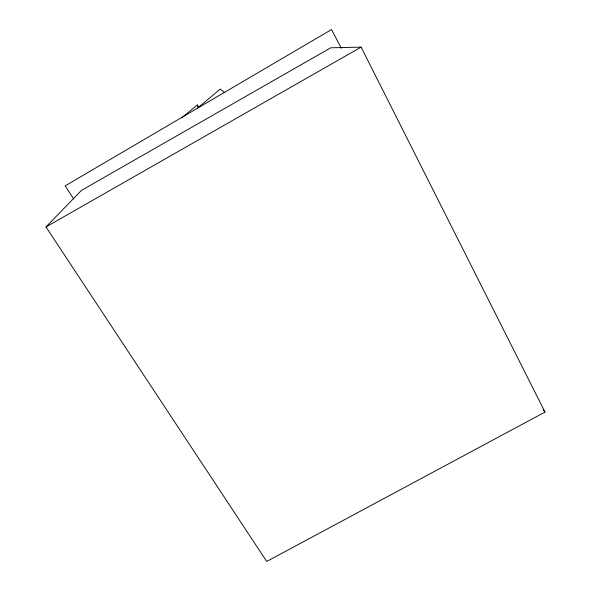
<?xml version="1.0" encoding="UTF-8"?>
<svg xmlns="http://www.w3.org/2000/svg" width="591" height="591" viewBox="0 0 591 591"><rect width="100%" height="100%" fill="white"/><g stroke="black" fill="none" stroke-linecap="round" stroke-linejoin="round"><path stroke-width="0.89" d="M45.98 226.959L81.484 190.361L330.746 47.805L361.116 47.117L545.02 412.082L266.711 561.45L45.98 226.959L361.116 47.117M197.586 108.123L220.266 89.064L224.55 92.536M181.659 117.882L197.283 105.006L198.687 107.377M543.166 410.036L545.02 412.082M73.764 198.997L65.158 185.877L331.521 29.55L341.369 48.351M197.283 105.006L198.65 107.392"/></g></svg>
